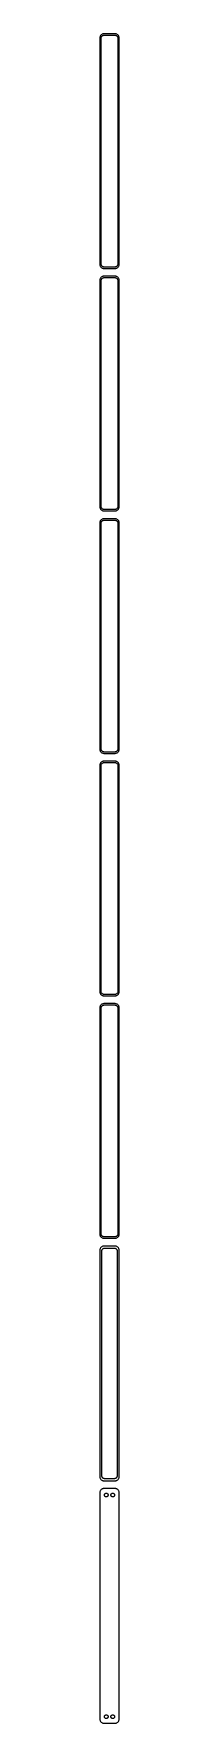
# Model space of a CAD drawing. Header units: metres. Extents: x -11 to 11, y 4050 to 8226.
# Drawn here: x -11 to 11, y 4050 to 5994 of the extents above; entities that cross this region are included whole.
import ezdxf

# ---------------------------------------------------------------- set-up
doc = ezdxf.new("R2010")
doc.units = ezdxf.units.M

msp = doc.modelspace()

# ---------------------------------------------------------------- linework, layer by layer
for p, q in [((-11.2106, 5989.63), (-11.25, 5989)), ((-11.25, 5989), (-11.25, 5729)), ((-11.0929, 5990.24), (-11.2106, 5989.63)), ((-10.8989, 5990.84), (-11.0929, 5990.24)), ((-10.6315, 5991.41), (-10.8989, 5990.84)), ((-10.2951, 5991.94), (-10.6315, 5991.41)), ((-9.89484, 5992.42), (-10.2951, 5991.94)), ((-9.43712, 5992.85), (-9.89484, 5992.42)), ((-9.75, 5988.5), (-9.71844, 5989)), ((-9.75, 5729.5), (-9.75, 5988.5)), ((-9.71844, 5989), (-9.62433, 5989.49)), ((-9.62433, 5989.49), (-9.4691, 5989.97)), ((-9.4691, 5989.97), (-9.25522, 5990.43)), ((-8.92912, 5993.22), (-9.43712, 5992.85)), ((-9.25522, 5990.43), (-8.98605, 5990.85)), ((-8.98605, 5990.85), (-8.66586, 5991.24)), ((-8.37889, 5993.52), (-8.92912, 5993.22)), ((-8.66586, 5991.24), (-8.29968, 5991.58)), ((-7.79507, 5993.76), (-8.37889, 5993.52)), ((-8.29968, 5991.58), (-7.8933, 5991.88)), ((-7.8933, 5991.88), (-7.45311, 5992.12)), ((-7.1869, 5993.91), (-7.79507, 5993.76)), ((-7.45311, 5992.12), (-6.98605, 5992.3)), ((-6.56395, 5993.99), (-7.1869, 5993.91)), ((-6.98605, 5992.3), (-6.49951, 5992.43)), ((6.56395, 5993.99), (-6.56395, 5993.99)), ((-6.49951, 5992.43), (-6.00116, 5992.49)), ((-6.00116, 5992.49), (6.00116, 5992.49)), ((6.00116, 5992.49), (6.49951, 5992.43)), ((6.49951, 5992.43), (6.98605, 5992.3)), ((7.1869, 5993.91), (6.56395, 5993.99)), ((6.98605, 5992.3), (7.45311, 5992.12)), ((7.79507, 5993.76), (7.1869, 5993.91)), ((7.45311, 5992.12), (7.8933, 5991.88)), ((8.37889, 5993.52), (7.79507, 5993.76)), ((7.8933, 5991.88), (8.29968, 5991.58)), ((8.29968, 5991.58), (8.66586, 5991.24)), ((8.92912, 5993.22), (8.37889, 5993.52)), ((8.66586, 5991.24), (8.98605, 5990.85)), ((9.43712, 5992.85), (8.92912, 5993.22)), ((8.98605, 5990.85), (9.25522, 5990.43)), ((9.25522, 5990.43), (9.4691, 5989.97)), ((9.89484, 5992.42), (9.43712, 5992.85)), ((9.4691, 5989.97), (9.62433, 5989.49)), ((9.62433, 5989.49), (9.71844, 5989)), ((9.71844, 5989), (9.75, 5988.5)), ((9.75, 5988.5), (9.75, 5729.5)), ((10.2951, 5991.94), (9.89484, 5992.42)), ((10.6315, 5991.41), (10.2951, 5991.94)), ((10.8989, 5990.84), (10.6315, 5991.41)), ((11.0929, 5990.24), (10.8989, 5990.84)), ((11.2106, 5989.63), (11.0929, 5990.24)), ((11.25, 5989), (11.2106, 5989.63)), ((11.25, 5729), (11.25, 5989)), ((-11.25, 5729), (-11.2106, 5728.37)), ((-11.2106, 5728.37), (-11.0929, 5727.76)), ((-11.0929, 5727.76), (-10.8989, 5727.16)), ((-10.8989, 5727.16), (-10.6315, 5726.59)), ((-10.6315, 5726.59), (-10.2951, 5726.06)), ((-10.2951, 5726.06), (-9.89484, 5725.58)), ((-9.89484, 5725.58), (-9.43712, 5725.15)), ((-9.71844, 5729), (-9.75, 5729.5)), ((-9.62433, 5728.51), (-9.71844, 5729)), ((-9.4691, 5728.03), (-9.62433, 5728.51)), ((-9.25522, 5727.57), (-9.4691, 5728.03)), ((-9.43712, 5725.15), (-8.92912, 5724.78)), ((-8.98605, 5727.15), (-9.25522, 5727.57)), ((-8.66586, 5726.76), (-8.98605, 5727.15)), ((-8.92912, 5724.78), (-8.37889, 5724.48)), ((-8.29968, 5726.42), (-8.66586, 5726.76)), ((-8.37889, 5724.48), (-7.79507, 5724.24)), ((-7.8933, 5726.12), (-8.29968, 5726.42)), ((-7.45311, 5725.88), (-7.8933, 5726.12)), ((-7.79507, 5724.24), (-7.1869, 5724.09)), ((-6.98605, 5725.7), (-7.45311, 5725.88)), ((-7.1869, 5724.09), (-6.56395, 5724.01)), ((-6.49951, 5725.57), (-6.98605, 5725.7)), ((-6.56395, 5724.01), (6.56395, 5724.01)), ((-6.00116, 5725.51), (-6.49951, 5725.57)), ((6.00116, 5725.51), (-6.00116, 5725.51)), ((6.49951, 5725.57), (6.00116, 5725.51)), ((6.98605, 5725.7), (6.49951, 5725.57)), ((6.56395, 5724.01), (7.1869, 5724.09)), ((7.45311, 5725.88), (6.98605, 5725.7)), ((7.1869, 5724.09), (7.79507, 5724.24)), ((7.8933, 5726.12), (7.45311, 5725.88)), ((7.79507, 5724.24), (8.37889, 5724.48)), ((8.29968, 5726.42), (7.8933, 5726.12)), ((8.66586, 5726.76), (8.29968, 5726.42)), ((8.37889, 5724.48), (8.92912, 5724.78)), ((8.98605, 5727.15), (8.66586, 5726.76)), ((8.92912, 5724.78), (9.43712, 5725.15)), ((9.25522, 5727.57), (8.98605, 5727.15)), ((9.4691, 5728.03), (9.25522, 5727.57)), ((9.43712, 5725.15), (9.89484, 5725.58)), ((9.62433, 5728.51), (9.4691, 5728.03)), ((9.71844, 5729), (9.62433, 5728.51)), ((9.75, 5729.5), (9.71844, 5729)), ((9.89484, 5725.58), (10.2951, 5726.06)), ((10.2951, 5726.06), (10.6315, 5726.59)), ((10.6315, 5726.59), (10.8989, 5727.16)), ((10.8989, 5727.16), (11.0929, 5727.76)), ((11.0929, 5727.76), (11.2106, 5728.37)), ((11.2106, 5728.37), (11.25, 5729)), ((-11.2106, 5710.63), (-11.25, 5710)), ((-11.25, 5710), (-11.25, 5450)), ((-11.0929, 5711.24), (-11.2106, 5710.63)), ((-10.8989, 5711.84), (-11.0929, 5711.24)), ((-10.6315, 5712.41), (-10.8989, 5711.84)), ((-10.2951, 5712.94), (-10.6315, 5712.41)), ((-9.89484, 5713.42), (-10.2951, 5712.94)), ((-9.43712, 5713.85), (-9.89484, 5713.42)), ((-9.75, 5709.5), (-9.71844, 5710)), ((-9.75, 5450.5), (-9.75, 5709.5)), ((-9.71844, 5710), (-9.62433, 5710.49)), ((-9.62433, 5710.49), (-9.4691, 5710.97)), ((-9.4691, 5710.97), (-9.25522, 5711.43)), ((-8.92912, 5714.22), (-9.43712, 5713.85)), ((-9.25522, 5711.43), (-8.98605, 5711.85)), ((-8.98605, 5711.85), (-8.66586, 5712.24)), ((-8.37889, 5714.52), (-8.92912, 5714.22)), ((-8.66586, 5712.24), (-8.29968, 5712.58)), ((-7.79507, 5714.76), (-8.37889, 5714.52)), ((-8.29968, 5712.58), (-7.8933, 5712.88)), ((-7.8933, 5712.88), (-7.45311, 5713.12)), ((-7.1869, 5714.91), (-7.79507, 5714.76)), ((-7.45311, 5713.12), (-6.98605, 5713.3)), ((-6.56395, 5714.99), (-7.1869, 5714.91)), ((-6.98605, 5713.3), (-6.49951, 5713.43)), ((6.56395, 5714.99), (-6.56395, 5714.99)), ((-6.49951, 5713.43), (-6.00116, 5713.49)), ((-6.00116, 5713.49), (6.00116, 5713.49)), ((6.00116, 5713.49), (6.49951, 5713.43)), ((6.49951, 5713.43), (6.98605, 5713.3)), ((7.1869, 5714.91), (6.56395, 5714.99)), ((6.98605, 5713.3), (7.45311, 5713.12)), ((7.79507, 5714.76), (7.1869, 5714.91)), ((7.45311, 5713.12), (7.8933, 5712.88)), ((8.37889, 5714.52), (7.79507, 5714.76)), ((7.8933, 5712.88), (8.29968, 5712.58)), ((8.29968, 5712.58), (8.66586, 5712.24)), ((8.92912, 5714.22), (8.37889, 5714.52)), ((8.66586, 5712.24), (8.98605, 5711.85)), ((9.43712, 5713.85), (8.92912, 5714.22)), ((8.98605, 5711.85), (9.25522, 5711.43)), ((9.25522, 5711.43), (9.4691, 5710.97)), ((9.89484, 5713.42), (9.43712, 5713.85)), ((9.4691, 5710.97), (9.62433, 5710.49)), ((9.62433, 5710.49), (9.71844, 5710)), ((9.71844, 5710), (9.75, 5709.5)), ((9.75, 5709.5), (9.75, 5450.5)), ((10.2951, 5712.94), (9.89484, 5713.42)), ((10.6315, 5712.41), (10.2951, 5712.94)), ((10.8989, 5711.84), (10.6315, 5712.41)), ((11.0929, 5711.24), (10.8989, 5711.84)), ((11.2106, 5710.63), (11.0929, 5711.24)), ((11.25, 5710), (11.2106, 5710.63)), ((11.25, 5450), (11.25, 5710)), ((-11.25, 5450), (-11.2106, 5449.37)), ((-11.2106, 5449.37), (-11.0929, 5448.76)), ((-11.0929, 5448.76), (-10.8989, 5448.16)), ((-10.8989, 5448.16), (-10.6315, 5447.59)), ((-10.6315, 5447.59), (-10.2951, 5447.06)), ((-10.2951, 5447.06), (-9.89484, 5446.58)), ((-9.89484, 5446.58), (-9.43712, 5446.15)), ((-9.71844, 5450), (-9.75, 5450.5)), ((-9.62433, 5449.51), (-9.71844, 5450)), ((-9.4691, 5449.03), (-9.62433, 5449.51)), ((-9.25522, 5448.57), (-9.4691, 5449.03)), ((-9.43712, 5446.15), (-8.92912, 5445.78)), ((-8.98605, 5448.15), (-9.25522, 5448.57)), ((-8.66586, 5447.76), (-8.98605, 5448.15)), ((-8.92912, 5445.78), (-8.37889, 5445.48)), ((-8.29968, 5447.42), (-8.66586, 5447.76)), ((-8.37889, 5445.48), (-7.79507, 5445.24)), ((-7.8933, 5447.12), (-8.29968, 5447.42)), ((-7.45311, 5446.88), (-7.8933, 5447.12)), ((-7.79507, 5445.24), (-7.1869, 5445.09)), ((-6.98605, 5446.7), (-7.45311, 5446.88)), ((-7.1869, 5445.09), (-6.56395, 5445.01)), ((-6.49951, 5446.57), (-6.98605, 5446.7)), ((-6.56395, 5445.01), (6.56395, 5445.01)), ((-6.00116, 5446.51), (-6.49951, 5446.57)), ((6.00116, 5446.51), (-6.00116, 5446.51)), ((6.49951, 5446.57), (6.00116, 5446.51)), ((6.98605, 5446.7), (6.49951, 5446.57)), ((6.56395, 5445.01), (7.1869, 5445.09)), ((7.45311, 5446.88), (6.98605, 5446.7)), ((7.1869, 5445.09), (7.79507, 5445.24)), ((7.8933, 5447.12), (7.45311, 5446.88)), ((7.79507, 5445.24), (8.37889, 5445.48)), ((8.29968, 5447.42), (7.8933, 5447.12)), ((8.66586, 5447.76), (8.29968, 5447.42)), ((8.37889, 5445.48), (8.92912, 5445.78)), ((8.98605, 5448.15), (8.66586, 5447.76)), ((8.92912, 5445.78), (9.43712, 5446.15)), ((9.25522, 5448.57), (8.98605, 5448.15)), ((9.4691, 5449.03), (9.25522, 5448.57)), ((9.43712, 5446.15), (9.89484, 5446.58)), ((9.62433, 5449.51), (9.4691, 5449.03)), ((9.71844, 5450), (9.62433, 5449.51)), ((9.75, 5450.5), (9.71844, 5450)), ((9.89484, 5446.58), (10.2951, 5447.06)), ((10.2951, 5447.06), (10.6315, 5447.59)), ((10.6315, 5447.59), (10.8989, 5448.16)), ((10.8989, 5448.16), (11.0929, 5448.76)), ((11.0929, 5448.76), (11.2106, 5449.37)), ((11.2106, 5449.37), (11.25, 5450)), ((-11.2106, 5431.63), (-11.25, 5431)), ((-11.25, 5431), (-11.25, 5171)), ((-11.0929, 5432.24), (-11.2106, 5431.63)), ((-10.8989, 5432.84), (-11.0929, 5432.24)), ((-10.6315, 5433.41), (-10.8989, 5432.84)), ((-10.2951, 5433.94), (-10.6315, 5433.41)), ((-9.89484, 5434.42), (-10.2951, 5433.94)), ((-9.43712, 5434.85), (-9.89484, 5434.42)), ((-9.75, 5430.5), (-9.71844, 5431)), ((-9.75, 5171.5), (-9.75, 5430.5)), ((-9.71844, 5431), (-9.62433, 5431.49)), ((-9.62433, 5431.49), (-9.4691, 5431.97)), ((-9.4691, 5431.97), (-9.25522, 5432.43)), ((-8.92912, 5435.22), (-9.43712, 5434.85)), ((-9.25522, 5432.43), (-8.98605, 5432.85)), ((-8.98605, 5432.85), (-8.66586, 5433.24)), ((-8.37889, 5435.52), (-8.92912, 5435.22)), ((-8.66586, 5433.24), (-8.29968, 5433.58)), ((-7.79507, 5435.76), (-8.37889, 5435.52)), ((-8.29968, 5433.58), (-7.8933, 5433.88)), ((-7.8933, 5433.88), (-7.45311, 5434.12)), ((-7.1869, 5435.91), (-7.79507, 5435.76)), ((-7.45311, 5434.12), (-6.98605, 5434.3)), ((-6.56395, 5435.99), (-7.1869, 5435.91)), ((-6.98605, 5434.3), (-6.49951, 5434.43)), ((6.56395, 5435.99), (-6.56395, 5435.99)), ((-6.49951, 5434.43), (-6.00116, 5434.49)), ((-6.00116, 5434.49), (6.00116, 5434.49)), ((6.00116, 5434.49), (6.49951, 5434.43)), ((6.49951, 5434.43), (6.98605, 5434.3)), ((7.1869, 5435.91), (6.56395, 5435.99)), ((6.98605, 5434.3), (7.45311, 5434.12)), ((7.79507, 5435.76), (7.1869, 5435.91)), ((7.45311, 5434.12), (7.8933, 5433.88)), ((8.37889, 5435.52), (7.79507, 5435.76)), ((7.8933, 5433.88), (8.29968, 5433.58)), ((8.29968, 5433.58), (8.66586, 5433.24)), ((8.92912, 5435.22), (8.37889, 5435.52)), ((8.66586, 5433.24), (8.98605, 5432.85)), ((9.43712, 5434.85), (8.92912, 5435.22)), ((8.98605, 5432.85), (9.25522, 5432.43)), ((9.25522, 5432.43), (9.4691, 5431.97)), ((9.89484, 5434.42), (9.43712, 5434.85)), ((9.4691, 5431.97), (9.62433, 5431.49)), ((9.62433, 5431.49), (9.71844, 5431)), ((9.71844, 5431), (9.75, 5430.5)), ((9.75, 5430.5), (9.75, 5171.5)), ((10.2951, 5433.94), (9.89484, 5434.42)), ((10.6315, 5433.41), (10.2951, 5433.94)), ((10.8989, 5432.84), (10.6315, 5433.41)), ((11.0929, 5432.24), (10.8989, 5432.84)), ((11.2106, 5431.63), (11.0929, 5432.24)), ((11.25, 5431), (11.2106, 5431.63)), ((11.25, 5171), (11.25, 5431)), ((-11.25, 5171), (-11.2106, 5170.37)), ((-9.71844, 5171), (-9.75, 5171.5)), ((-9.62433, 5170.51), (-9.71844, 5171)), ((9.71844, 5171), (9.62433, 5170.51)), ((9.75, 5171.5), (9.71844, 5171)), ((11.2106, 5170.37), (11.25, 5171)), ((-11.2106, 5152.63), (-11.25, 5152)), ((-11.25, 5152), (-11.25, 4892)), ((-11.2106, 5170.37), (-11.0929, 5169.76)), ((-11.0929, 5153.24), (-11.2106, 5152.63)), ((-11.0929, 5169.76), (-10.8989, 5169.16)), ((-10.8989, 5153.84), (-11.0929, 5153.24)), ((-10.8989, 5169.16), (-10.6315, 5168.59)), ((-10.6315, 5154.41), (-10.8989, 5153.84)), ((-10.6315, 5168.59), (-10.2951, 5168.06)), ((-10.2951, 5154.94), (-10.6315, 5154.41)), ((-10.2951, 5168.06), (-9.89484, 5167.58)), ((-9.89484, 5155.42), (-10.2951, 5154.94)), ((-9.89484, 5167.58), (-9.43712, 5167.15)), ((-9.43712, 5155.85), (-9.89484, 5155.42)), ((-9.75, 5151.5), (-9.71844, 5152)), ((-9.71844, 5152), (-9.62433, 5152.49)), ((-9.4691, 5170.03), (-9.62433, 5170.51)), ((-9.62433, 5152.49), (-9.4691, 5152.97)), ((-9.25522, 5169.57), (-9.4691, 5170.03)), ((-9.4691, 5152.97), (-9.25522, 5153.43)), ((-9.43712, 5167.15), (-8.92912, 5166.78)), ((-8.92912, 5156.22), (-9.43712, 5155.85)), ((-8.98605, 5169.15), (-9.25522, 5169.57)), ((-9.25522, 5153.43), (-8.98605, 5153.85)), ((-8.66586, 5168.76), (-8.98605, 5169.15)), ((-8.98605, 5153.85), (-8.66586, 5154.24)), ((-8.92912, 5166.78), (-8.37889, 5166.48)), ((-8.37889, 5156.52), (-8.92912, 5156.22)), ((-8.29968, 5168.42), (-8.66586, 5168.76)), ((-8.66586, 5154.24), (-8.29968, 5154.58)), ((-8.37889, 5166.48), (-7.79507, 5166.24)), ((-7.79507, 5156.76), (-8.37889, 5156.52)), ((-7.8933, 5168.12), (-8.29968, 5168.42)), ((-8.29968, 5154.58), (-7.8933, 5154.88)), ((-7.45311, 5167.88), (-7.8933, 5168.12)), ((-7.8933, 5154.88), (-7.45311, 5155.12)), ((-7.79507, 5166.24), (-7.1869, 5166.09)), ((-7.1869, 5156.91), (-7.79507, 5156.76)), ((-6.98605, 5167.7), (-7.45311, 5167.88)), ((-7.45311, 5155.12), (-6.98605, 5155.3)), ((-7.1869, 5166.09), (-6.56395, 5166.01)), ((-6.56395, 5156.99), (-7.1869, 5156.91)), ((-6.49951, 5167.57), (-6.98605, 5167.7)), ((-6.98605, 5155.3), (-6.49951, 5155.43)), ((-6.56395, 5166.01), (6.56395, 5166.01)), ((6.56395, 5156.99), (-6.56395, 5156.99)), ((-6.00116, 5167.51), (-6.49951, 5167.57)), ((-6.49951, 5155.43), (-6.00116, 5155.49)), ((6.00116, 5167.51), (-6.00116, 5167.51)), ((-6.00116, 5155.49), (6.00116, 5155.49)), ((6.49951, 5167.57), (6.00116, 5167.51)), ((6.00116, 5155.49), (6.49951, 5155.43)), ((6.98605, 5167.7), (6.49951, 5167.57)), ((6.49951, 5155.43), (6.98605, 5155.3)), ((6.56395, 5166.01), (7.1869, 5166.09)), ((7.1869, 5156.91), (6.56395, 5156.99)), ((7.45311, 5167.88), (6.98605, 5167.7)), ((6.98605, 5155.3), (7.45311, 5155.12)), ((7.1869, 5166.09), (7.79507, 5166.24)), ((7.79507, 5156.76), (7.1869, 5156.91)), ((7.8933, 5168.12), (7.45311, 5167.88)), ((7.45311, 5155.12), (7.8933, 5154.88)), ((7.79507, 5166.24), (8.37889, 5166.48)), ((8.37889, 5156.52), (7.79507, 5156.76)), ((8.29968, 5168.42), (7.8933, 5168.12)), ((7.8933, 5154.88), (8.29968, 5154.58)), ((8.66586, 5168.76), (8.29968, 5168.42)), ((8.29968, 5154.58), (8.66586, 5154.24)), ((8.37889, 5166.48), (8.92912, 5166.78)), ((8.92912, 5156.22), (8.37889, 5156.52)), ((8.98605, 5169.15), (8.66586, 5168.76)), ((8.66586, 5154.24), (8.98605, 5153.85)), ((8.92912, 5166.78), (9.43712, 5167.15)), ((9.43712, 5155.85), (8.92912, 5156.22)), ((9.25522, 5169.57), (8.98605, 5169.15)), ((8.98605, 5153.85), (9.25522, 5153.43)), ((9.4691, 5170.03), (9.25522, 5169.57)), ((9.25522, 5153.43), (9.4691, 5152.97)), ((9.43712, 5167.15), (9.89484, 5167.58)), ((9.89484, 5155.42), (9.43712, 5155.85)), ((9.62433, 5170.51), (9.4691, 5170.03)), ((9.4691, 5152.97), (9.62433, 5152.49)), ((9.62433, 5152.49), (9.71844, 5152)), ((9.71844, 5152), (9.75, 5151.5)), ((9.89484, 5167.58), (10.2951, 5168.06)), ((10.2951, 5154.94), (9.89484, 5155.42)), ((10.2951, 5168.06), (10.6315, 5168.59)), ((10.6315, 5154.41), (10.2951, 5154.94)), ((10.6315, 5168.59), (10.8989, 5169.16)), ((10.8989, 5153.84), (10.6315, 5154.41)), ((10.8989, 5169.16), (11.0929, 5169.76)), ((11.0929, 5153.24), (10.8989, 5153.84)), ((11.0929, 5169.76), (11.2106, 5170.37)), ((11.2106, 5152.63), (11.0929, 5153.24)), ((11.25, 5152), (11.2106, 5152.63)), ((11.25, 4892), (11.25, 5152)), ((-9.75, 4892.5), (-9.75, 5151.5)), ((9.75, 5151.5), (9.75, 4892.5)), ((-11.25, 4892), (-11.2106, 4891.37)), ((-11.2106, 4891.37), (-11.0929, 4890.76)), ((-11.0929, 4890.76), (-10.8989, 4890.16)), ((-10.8989, 4890.16), (-10.6315, 4889.59)), ((-10.6315, 4889.59), (-10.2951, 4889.06)), ((-10.2951, 4889.06), (-9.89484, 4888.58)), ((-9.89484, 4888.58), (-9.43712, 4888.15)), ((-9.71844, 4892), (-9.75, 4892.5)), ((-9.62433, 4891.51), (-9.71844, 4892)), ((-9.4691, 4891.03), (-9.62433, 4891.51)), ((-9.25522, 4890.57), (-9.4691, 4891.03)), ((-9.43712, 4888.15), (-8.92912, 4887.78)), ((-8.98605, 4890.15), (-9.25522, 4890.57)), ((-8.66586, 4889.76), (-8.98605, 4890.15)), ((-8.92912, 4887.78), (-8.37889, 4887.48)), ((-8.29968, 4889.42), (-8.66586, 4889.76)), ((-8.37889, 4887.48), (-7.79507, 4887.24)), ((-7.8933, 4889.12), (-8.29968, 4889.42)), ((-7.45311, 4888.88), (-7.8933, 4889.12)), ((-7.79507, 4887.24), (-7.1869, 4887.09)), ((-6.98605, 4888.7), (-7.45311, 4888.88)), ((-7.1869, 4887.09), (-6.56395, 4887.01)), ((-6.49951, 4888.57), (-6.98605, 4888.7)), ((-6.56395, 4887.01), (6.56395, 4887.01)), ((-6.00116, 4888.51), (-6.49951, 4888.57)), ((6.00116, 4888.51), (-6.00116, 4888.51)), ((6.49951, 4888.57), (6.00116, 4888.51)), ((6.98605, 4888.7), (6.49951, 4888.57)), ((6.56395, 4887.01), (7.1869, 4887.09)), ((7.45311, 4888.88), (6.98605, 4888.7)), ((7.1869, 4887.09), (7.79507, 4887.24)), ((7.8933, 4889.12), (7.45311, 4888.88)), ((7.79507, 4887.24), (8.37889, 4887.48)), ((8.29968, 4889.42), (7.8933, 4889.12)), ((8.66586, 4889.76), (8.29968, 4889.42)), ((8.37889, 4887.48), (8.92912, 4887.78)), ((8.98605, 4890.15), (8.66586, 4889.76)), ((8.92912, 4887.78), (9.43712, 4888.15)), ((9.25522, 4890.57), (8.98605, 4890.15)), ((9.4691, 4891.03), (9.25522, 4890.57)), ((9.43712, 4888.15), (9.89484, 4888.58)), ((9.62433, 4891.51), (9.4691, 4891.03)), ((9.71844, 4892), (9.62433, 4891.51)), ((9.75, 4892.5), (9.71844, 4892)), ((9.89484, 4888.58), (10.2951, 4889.06)), ((10.2951, 4889.06), (10.6315, 4889.59)), ((10.6315, 4889.59), (10.8989, 4890.16)), ((10.8989, 4890.16), (11.0929, 4890.76)), ((11.0929, 4890.76), (11.2106, 4891.37)), ((11.2106, 4891.37), (11.25, 4892)), ((-11.2106, 4873.63), (-11.25, 4873)), ((-11.25, 4873), (-11.25, 4613)), ((-11.0929, 4874.24), (-11.2106, 4873.63)), ((-10.8989, 4874.84), (-11.0929, 4874.24)), ((-10.6315, 4875.41), (-10.8989, 4874.84)), ((-10.2951, 4875.94), (-10.6315, 4875.41)), ((-9.89484, 4876.42), (-10.2951, 4875.94)), ((-9.43712, 4876.85), (-9.89484, 4876.42)), ((-9.75, 4872.5), (-9.71844, 4873)), ((-9.75, 4613.5), (-9.75, 4872.5)), ((-9.71844, 4873), (-9.62433, 4873.49)), ((-9.62433, 4873.49), (-9.4691, 4873.97)), ((-9.4691, 4873.97), (-9.25522, 4874.43)), ((-8.92912, 4877.22), (-9.43712, 4876.85)), ((-9.25522, 4874.43), (-8.98605, 4874.85)), ((-8.98605, 4874.85), (-8.66586, 4875.24)), ((-8.37889, 4877.52), (-8.92912, 4877.22)), ((-8.66586, 4875.24), (-8.29968, 4875.58)), ((-7.79507, 4877.76), (-8.37889, 4877.52)), ((-8.29968, 4875.58), (-7.8933, 4875.88)), ((-7.8933, 4875.88), (-7.45311, 4876.12)), ((-7.1869, 4877.91), (-7.79507, 4877.76)), ((-7.45311, 4876.12), (-6.98605, 4876.3)), ((-6.56395, 4877.99), (-7.1869, 4877.91)), ((-6.98605, 4876.3), (-6.49951, 4876.43)), ((6.56395, 4877.99), (-6.56395, 4877.99)), ((-6.49951, 4876.43), (-6.00116, 4876.49)), ((-6.00116, 4876.49), (6.00116, 4876.49)), ((6.00116, 4876.49), (6.49951, 4876.43)), ((6.49951, 4876.43), (6.98605, 4876.3)), ((7.1869, 4877.91), (6.56395, 4877.99)), ((6.98605, 4876.3), (7.45311, 4876.12)), ((7.79507, 4877.76), (7.1869, 4877.91)), ((7.45311, 4876.12), (7.8933, 4875.88)), ((8.37889, 4877.52), (7.79507, 4877.76)), ((7.8933, 4875.88), (8.29968, 4875.58)), ((8.29968, 4875.58), (8.66586, 4875.24)), ((8.92912, 4877.22), (8.37889, 4877.52)), ((8.66586, 4875.24), (8.98605, 4874.85)), ((9.43712, 4876.85), (8.92912, 4877.22)), ((8.98605, 4874.85), (9.25522, 4874.43)), ((9.25522, 4874.43), (9.4691, 4873.97)), ((9.89484, 4876.42), (9.43712, 4876.85)), ((9.4691, 4873.97), (9.62433, 4873.49)), ((9.62433, 4873.49), (9.71844, 4873)), ((9.71844, 4873), (9.75, 4872.5)), ((9.75, 4872.5), (9.75, 4613.5)), ((10.2951, 4875.94), (9.89484, 4876.42)), ((10.6315, 4875.41), (10.2951, 4875.94)), ((10.8989, 4874.84), (10.6315, 4875.41)), ((11.0929, 4874.24), (10.8989, 4874.84)), ((11.2106, 4873.63), (11.0929, 4874.24)), ((11.25, 4873), (11.2106, 4873.63)), ((11.25, 4613), (11.25, 4873)), ((-11.25, 4613), (-11.2106, 4612.37)), ((-11.2106, 4612.37), (-11.0929, 4611.76)), ((-11.0929, 4611.76), (-10.8989, 4611.16)), ((-10.8989, 4611.16), (-10.6315, 4610.59)), ((-10.6315, 4610.59), (-10.2951, 4610.06)), ((-10.2951, 4610.06), (-9.89484, 4609.58)), ((-9.89484, 4609.58), (-9.43712, 4609.15)), ((-9.71844, 4613), (-9.75, 4613.5)), ((-9.62433, 4612.51), (-9.71844, 4613)), ((-9.4691, 4612.03), (-9.62433, 4612.51)), ((-9.25522, 4611.57), (-9.4691, 4612.03)), ((-9.43712, 4609.15), (-8.92912, 4608.78)), ((-8.98605, 4611.15), (-9.25522, 4611.57)), ((-8.66586, 4610.76), (-8.98605, 4611.15)), ((-8.92912, 4608.78), (-8.37889, 4608.48)), ((-8.29968, 4610.42), (-8.66586, 4610.76)), ((-8.37889, 4608.48), (-7.79507, 4608.24)), ((-7.8933, 4610.12), (-8.29968, 4610.42)), ((-7.45311, 4609.88), (-7.8933, 4610.12)), ((-7.79507, 4608.24), (-7.1869, 4608.09)), ((-6.98605, 4609.7), (-7.45311, 4609.88)), ((-7.1869, 4608.09), (-6.56395, 4608.01)), ((-6.49951, 4609.57), (-6.98605, 4609.7)), ((-6.56395, 4608.01), (6.56395, 4608.01)), ((-6.00116, 4609.51), (-6.49951, 4609.57)), ((6.00116, 4609.51), (-6.00116, 4609.51)), ((6.49951, 4609.57), (6.00116, 4609.51)), ((6.98605, 4609.7), (6.49951, 4609.57)), ((6.56395, 4608.01), (7.1869, 4608.09)), ((7.45311, 4609.88), (6.98605, 4609.7)), ((7.1869, 4608.09), (7.79507, 4608.24)), ((7.8933, 4610.12), (7.45311, 4609.88)), ((7.79507, 4608.24), (8.37889, 4608.48)), ((8.29968, 4610.42), (7.8933, 4610.12)), ((8.66586, 4610.76), (8.29968, 4610.42)), ((8.37889, 4608.48), (8.92912, 4608.78)), ((8.98605, 4611.15), (8.66586, 4610.76)), ((8.92912, 4608.78), (9.43712, 4609.15)), ((9.25522, 4611.57), (8.98605, 4611.15)), ((9.4691, 4612.03), (9.25522, 4611.57)), ((9.43712, 4609.15), (9.89484, 4609.58)), ((9.62433, 4612.51), (9.4691, 4612.03)), ((9.71844, 4613), (9.62433, 4612.51)), ((9.75, 4613.5), (9.71844, 4613)), ((9.89484, 4609.58), (10.2951, 4610.06)), ((10.2951, 4610.06), (10.6315, 4610.59)), ((10.6315, 4610.59), (10.8989, 4611.16)), ((10.8989, 4611.16), (11.0929, 4611.76)), ((11.0929, 4611.76), (11.2106, 4612.37)), ((11.2106, 4612.37), (11.25, 4613)), ((-11.2106, 4594.63), (-11.25, 4594)), ((-11.25, 4594), (-11.25, 4334)), ((-11.0929, 4595.24), (-11.2106, 4594.63)), ((-10.8989, 4595.84), (-11.0929, 4595.24)), ((-10.6315, 4596.41), (-10.8989, 4595.84)), ((-10.2951, 4596.94), (-10.6315, 4596.41)), ((-9.89484, 4597.42), (-10.2951, 4596.94)), ((-9.43712, 4597.85), (-9.89484, 4597.42)), ((-8.92912, 4598.22), (-9.43712, 4597.85)), ((-8.37889, 4598.52), (-8.92912, 4598.22)), ((-8.86292, 4593.5), (-8.83836, 4593.89)), ((-8.86292, 4334.5), (-8.86292, 4593.5)), ((-8.83836, 4593.89), (-8.76512, 4594.27)), ((-8.76512, 4594.27), (-8.64432, 4594.65)), ((-8.64432, 4594.65), (-8.47786, 4595)), ((-8.47786, 4595), (-8.2684, 4595.33)), ((-7.79507, 4598.76), (-8.37889, 4598.52)), ((-8.2684, 4595.33), (-8.01921, 4595.63)), ((-8.01921, 4595.63), (-7.73424, 4595.9)), ((-7.1869, 4598.91), (-7.79507, 4598.76)), ((-7.73424, 4595.9), (-7.41798, 4596.13)), ((-7.41798, 4596.13), (-7.07541, 4596.32)), ((-6.56395, 4598.99), (-7.1869, 4598.91)), ((-7.07541, 4596.32), (-6.71194, 4596.46)), ((-6.71194, 4596.46), (-6.3333, 4596.56)), ((6.56395, 4598.99), (-6.56395, 4598.99)), ((-6.3333, 4596.56), (-5.94545, 4596.61)), ((-5.94545, 4596.61), (5.94545, 4596.61)), ((5.94545, 4596.61), (6.3333, 4596.56)), ((6.3333, 4596.56), (6.71194, 4596.46)), ((7.1869, 4598.91), (6.56395, 4598.99)), ((6.71194, 4596.46), (7.07541, 4596.32)), ((7.07541, 4596.32), (7.41798, 4596.13)), ((7.79507, 4598.76), (7.1869, 4598.91)), ((7.41798, 4596.13), (7.73424, 4595.9)), ((7.73424, 4595.9), (8.01921, 4595.63)), ((8.37889, 4598.52), (7.79507, 4598.76)), ((8.01921, 4595.63), (8.2684, 4595.33)), ((8.2684, 4595.33), (8.47786, 4595)), ((8.92912, 4598.22), (8.37889, 4598.52)), ((8.47786, 4595), (8.64432, 4594.65)), ((8.64432, 4594.65), (8.76512, 4594.27)), ((8.76512, 4594.27), (8.83836, 4593.89)), ((8.83836, 4593.89), (8.86292, 4593.5)), ((8.86292, 4593.5), (8.86292, 4334.5)), ((9.43712, 4597.85), (8.92912, 4598.22)), ((9.89484, 4597.42), (9.43712, 4597.85)), ((10.2951, 4596.94), (9.89484, 4597.42)), ((10.6315, 4596.41), (10.2951, 4596.94)), ((10.8989, 4595.84), (10.6315, 4596.41)), ((11.0929, 4595.24), (10.8989, 4595.84)), ((11.2106, 4594.63), (11.0929, 4595.24)), ((11.25, 4594), (11.2106, 4594.63)), ((11.25, 4334), (11.25, 4594)), ((-11.25, 4334), (-11.2106, 4333.37)), ((-11.2106, 4333.37), (-11.0929, 4332.76)), ((-11.0929, 4316.24), (-11.2106, 4315.63)), ((-11.0929, 4332.76), (-10.8989, 4332.16)), ((-10.8989, 4316.84), (-11.0929, 4316.24)), ((-10.8989, 4332.16), (-10.6315, 4331.59)), ((-10.6315, 4317.41), (-10.8989, 4316.84)), ((-10.6315, 4331.59), (-10.2951, 4331.06)), ((-10.2951, 4317.94), (-10.6315, 4317.41)), ((-10.2951, 4331.06), (-9.89484, 4330.58)), ((-9.89484, 4318.42), (-10.2951, 4317.94)), ((-9.89484, 4330.58), (-9.43712, 4330.15)), ((-9.43712, 4318.85), (-9.89484, 4318.42)), ((-9.43712, 4330.15), (-8.92912, 4329.78)), ((-8.92912, 4319.22), (-9.43712, 4318.85)), ((-8.92912, 4329.78), (-8.37889, 4329.48)), ((-8.37889, 4319.52), (-8.92912, 4319.22)), ((-8.83836, 4334.11), (-8.86292, 4334.5)), ((-8.76512, 4333.73), (-8.83836, 4334.11)), ((-8.64432, 4333.35), (-8.76512, 4333.73)), ((-8.47786, 4333), (-8.64432, 4333.35)), ((-8.2684, 4332.67), (-8.47786, 4333)), ((-8.37889, 4329.48), (-7.79507, 4329.24)), ((-7.79507, 4319.76), (-8.37889, 4319.52)), ((-8.01921, 4332.37), (-8.2684, 4332.67)), ((-7.73424, 4332.1), (-8.01921, 4332.37)), ((-7.79507, 4329.24), (-7.1869, 4329.09)), ((-7.1869, 4319.91), (-7.79507, 4319.76)), ((-7.41798, 4331.87), (-7.73424, 4332.1)), ((-7.07541, 4331.68), (-7.41798, 4331.87)), ((-7.1869, 4329.09), (-6.56395, 4329.01)), ((-6.56395, 4319.99), (-7.1869, 4319.91)), ((-6.71194, 4331.54), (-7.07541, 4331.68)), ((-6.3333, 4331.44), (-6.71194, 4331.54)), ((-6.56395, 4329.01), (6.56395, 4329.01)), ((6.56395, 4319.99), (-6.56395, 4319.99)), ((-5.94545, 4331.39), (-6.3333, 4331.44)), ((5.94545, 4331.39), (-5.94545, 4331.39)), ((6.3333, 4331.44), (5.94545, 4331.39)), ((6.71194, 4331.54), (6.3333, 4331.44)), ((6.56395, 4329.01), (7.1869, 4329.09)), ((7.1869, 4319.91), (6.56395, 4319.99)), ((7.07541, 4331.68), (6.71194, 4331.54)), ((7.41798, 4331.87), (7.07541, 4331.68)), ((7.1869, 4329.09), (7.79507, 4329.24)), ((7.79507, 4319.76), (7.1869, 4319.91)), ((7.73424, 4332.1), (7.41798, 4331.87)), ((8.01921, 4332.37), (7.73424, 4332.1)), ((7.79507, 4329.24), (8.37889, 4329.48)), ((8.37889, 4319.52), (7.79507, 4319.76)), ((8.2684, 4332.67), (8.01921, 4332.37)), ((8.47786, 4333), (8.2684, 4332.67)), ((8.37889, 4329.48), (8.92912, 4329.78)), ((8.92912, 4319.22), (8.37889, 4319.52)), ((8.64432, 4333.35), (8.47786, 4333)), ((8.76512, 4333.73), (8.64432, 4333.35)), ((8.83836, 4334.11), (8.76512, 4333.73)), ((8.86292, 4334.5), (8.83836, 4334.11)), ((8.92912, 4329.78), (9.43712, 4330.15)), ((9.43712, 4318.85), (8.92912, 4319.22)), ((9.43712, 4330.15), (9.89484, 4330.58)), ((9.89484, 4318.42), (9.43712, 4318.85)), ((9.89484, 4330.58), (10.2951, 4331.06)), ((10.2951, 4317.94), (9.89484, 4318.42)), ((10.2951, 4331.06), (10.6315, 4331.59)), ((10.6315, 4317.41), (10.2951, 4317.94)), ((10.6315, 4331.59), (10.8989, 4332.16)), ((10.8989, 4316.84), (10.6315, 4317.41)), ((10.8989, 4332.16), (11.0929, 4332.76)), ((11.0929, 4316.24), (10.8989, 4316.84)), ((11.0929, 4332.76), (11.2106, 4333.37)), ((11.2106, 4315.63), (11.0929, 4316.24)), ((11.2106, 4333.37), (11.25, 4334)), ((-11.2106, 4315.63), (-11.25, 4315)), ((-11.25, 4315), (-11.25, 4055)), ((-5.88528, 4312.5), (-5.86845, 4312.77)), ((-5.86845, 4312.23), (-5.88528, 4312.5)), ((-5.86845, 4312.77), (-5.81821, 4313.03)), ((-5.81821, 4311.97), (-5.86845, 4312.23)), ((-5.81821, 4313.03), (-5.73534, 4313.29)), ((-5.73534, 4311.71), (-5.81821, 4311.97)), ((-5.73534, 4313.29), (-5.62117, 4313.53)), ((-5.62117, 4311.47), (-5.73534, 4311.71)), ((-5.62117, 4313.53), (-5.47748, 4313.76)), ((-5.47748, 4311.24), (-5.62117, 4311.47)), ((-5.47748, 4313.76), (-5.30655, 4313.96)), ((-5.30655, 4311.04), (-5.47748, 4311.24)), ((-5.30655, 4313.96), (-5.11108, 4314.15)), ((-5.11108, 4310.85), (-5.30655, 4311.04)), ((-5.11108, 4314.15), (-4.89413, 4314.3)), ((-4.89413, 4310.7), (-5.11108, 4310.85)), ((-4.89413, 4314.3), (-4.65915, 4314.43)), ((-4.65915, 4310.57), (-4.89413, 4310.7)), ((-4.65915, 4314.43), (-4.40984, 4314.53)), ((-4.40984, 4310.47), (-4.65915, 4310.57)), ((-4.40984, 4314.53), (-4.1501, 4314.6)), ((-4.1501, 4310.4), (-4.40984, 4310.47)), ((-4.1501, 4314.6), (-3.88406, 4314.63)), ((-3.88406, 4310.37), (-4.1501, 4310.4)), ((-3.88406, 4314.63), (-3.61592, 4314.63)), ((-3.61592, 4310.37), (-3.88406, 4310.37)), ((-3.61592, 4314.63), (-3.34988, 4314.6)), ((-3.34988, 4310.4), (-3.61592, 4310.37)), ((-3.34988, 4314.6), (-3.09015, 4314.53)), ((-3.09015, 4310.47), (-3.34988, 4310.4)), ((-3.09015, 4314.53), (-2.84084, 4314.43)), ((-2.84084, 4310.57), (-3.09015, 4310.47)), ((-2.84084, 4314.43), (-2.60585, 4314.3)), ((-2.60585, 4310.7), (-2.84084, 4310.57)), ((-2.60585, 4314.3), (-2.3889, 4314.15)), ((-2.3889, 4310.85), (-2.60585, 4310.7)), ((-2.3889, 4314.15), (-2.19344, 4313.96)), ((-2.19344, 4311.04), (-2.3889, 4310.85)), ((-2.19344, 4313.96), (-2.02251, 4313.76)), ((-2.02251, 4311.24), (-2.19344, 4311.04)), ((-2.02251, 4313.76), (-1.87881, 4313.53)), ((-1.87881, 4311.47), (-2.02251, 4311.24)), ((-1.87881, 4313.53), (-1.76465, 4313.29)), ((-1.76465, 4311.71), (-1.87881, 4311.47)), ((-1.76465, 4313.29), (-1.68178, 4313.03)), ((-1.68178, 4311.97), (-1.76465, 4311.71)), ((-1.68178, 4313.03), (-1.63153, 4312.77)), ((-1.63153, 4312.23), (-1.68178, 4311.97)), ((-1.63153, 4312.77), (-1.6147, 4312.5)), ((-1.6147, 4312.5), (-1.63153, 4312.23)), ((1.6147, 4312.5), (1.63153, 4312.77)), ((1.63153, 4312.23), (1.6147, 4312.5)), ((1.63153, 4312.77), (1.68178, 4313.03)), ((1.68178, 4311.97), (1.63153, 4312.23)), ((1.68178, 4313.03), (1.76465, 4313.29)), ((1.76465, 4311.71), (1.68178, 4311.97)), ((1.76465, 4313.29), (1.87881, 4313.53)), ((1.87881, 4311.47), (1.76465, 4311.71)), ((1.87881, 4313.53), (2.02251, 4313.76)), ((2.02251, 4311.24), (1.87881, 4311.47)), ((2.02251, 4313.76), (2.19344, 4313.96)), ((2.19344, 4311.04), (2.02251, 4311.24)), ((2.19344, 4313.96), (2.3889, 4314.15)), ((2.3889, 4310.85), (2.19344, 4311.04)), ((2.3889, 4314.15), (2.60585, 4314.3)), ((2.60585, 4310.7), (2.3889, 4310.85)), ((2.60585, 4314.3), (2.84084, 4314.43)), ((2.84084, 4310.57), (2.60585, 4310.7)), ((2.84084, 4314.43), (3.09015, 4314.53)), ((3.09015, 4310.47), (2.84084, 4310.57)), ((3.09015, 4314.53), (3.34988, 4314.6)), ((3.34988, 4310.4), (3.09015, 4310.47)), ((3.34988, 4314.6), (3.61592, 4314.63)), ((3.61592, 4310.37), (3.34988, 4310.4)), ((3.61592, 4314.63), (3.88406, 4314.63)), ((3.88406, 4310.37), (3.61592, 4310.37)), ((3.88406, 4314.63), (4.1501, 4314.6)), ((4.1501, 4310.4), (3.88406, 4310.37)), ((4.1501, 4314.6), (4.40984, 4314.53)), ((4.40984, 4310.47), (4.1501, 4310.4)), ((4.40984, 4314.53), (4.65915, 4314.43)), ((4.65915, 4310.57), (4.40984, 4310.47)), ((4.65915, 4314.43), (4.89413, 4314.3)), ((4.89413, 4310.7), (4.65915, 4310.57)), ((4.89413, 4314.3), (5.11108, 4314.15)), ((5.11108, 4310.85), (4.89413, 4310.7)), ((5.11108, 4314.15), (5.30655, 4313.96)), ((5.30655, 4311.04), (5.11108, 4310.85)), ((5.30655, 4313.96), (5.47748, 4313.76)), ((5.47748, 4311.24), (5.30655, 4311.04)), ((5.47748, 4313.76), (5.62117, 4313.53)), ((5.62117, 4311.47), (5.47748, 4311.24)), ((5.62117, 4313.53), (5.73534, 4313.29)), ((5.73534, 4311.71), (5.62117, 4311.47)), ((5.73534, 4313.29), (5.81821, 4313.03)), ((5.81821, 4311.97), (5.73534, 4311.71)), ((5.81821, 4313.03), (5.86845, 4312.77)), ((5.86845, 4312.23), (5.81821, 4311.97)), ((5.86845, 4312.77), (5.88528, 4312.5)), ((5.88528, 4312.5), (5.86845, 4312.23)), ((11.25, 4315), (11.2106, 4315.63)), ((11.25, 4055), (11.25, 4315)), ((-11.25, 4055), (-11.2106, 4054.37)), ((-11.2106, 4054.37), (-11.0929, 4053.76)), ((-11.0929, 4053.76), (-10.8989, 4053.16)), ((-10.8989, 4053.16), (-10.6315, 4052.59)), ((-10.6315, 4052.59), (-10.2951, 4052.06)), ((-10.2951, 4052.06), (-9.89484, 4051.58)), ((-9.89484, 4051.58), (-9.43712, 4051.15)), ((-9.43712, 4051.15), (-8.92912, 4050.78)), ((-8.92912, 4050.78), (-8.37889, 4050.48)), ((-8.37889, 4050.48), (-7.79507, 4050.24)), ((-7.79507, 4050.24), (-7.1869, 4050.09)), ((-7.1869, 4050.09), (-6.56395, 4050.01)), ((-6.56395, 4050.01), (6.56395, 4050.01)), ((-5.88528, 4057.5), (-5.86845, 4057.77)), ((-5.86845, 4057.23), (-5.88528, 4057.5)), ((-5.86845, 4057.77), (-5.81821, 4058.03)), ((-5.81821, 4056.97), (-5.86845, 4057.23)), ((-5.81821, 4058.03), (-5.73534, 4058.29)), ((-5.73534, 4056.71), (-5.81821, 4056.97)), ((-5.73534, 4058.29), (-5.62117, 4058.53)), ((-5.62117, 4056.47), (-5.73534, 4056.71)), ((-5.62117, 4058.53), (-5.47748, 4058.76)), ((-5.47748, 4056.24), (-5.62117, 4056.47)), ((-5.47748, 4058.76), (-5.30655, 4058.96)), ((-5.30655, 4056.04), (-5.47748, 4056.24)), ((-5.30655, 4058.96), (-5.11108, 4059.15)), ((-5.11108, 4055.85), (-5.30655, 4056.04)), ((-5.11108, 4059.15), (-4.89413, 4059.3)), ((-4.89413, 4055.7), (-5.11108, 4055.85)), ((-4.89413, 4059.3), (-4.65915, 4059.43)), ((-4.65915, 4055.57), (-4.89413, 4055.7)), ((-4.65915, 4059.43), (-4.40984, 4059.53)), ((-4.40984, 4055.47), (-4.65915, 4055.57)), ((-4.40984, 4059.53), (-4.1501, 4059.6)), ((-4.1501, 4055.4), (-4.40984, 4055.47)), ((-4.1501, 4059.6), (-3.88406, 4059.63)), ((-3.88406, 4055.37), (-4.1501, 4055.4)), ((-3.88406, 4059.63), (-3.61592, 4059.63)), ((-3.61592, 4055.37), (-3.88406, 4055.37)), ((-3.61592, 4059.63), (-3.34988, 4059.6)), ((-3.34988, 4055.4), (-3.61592, 4055.37)), ((-3.34988, 4059.6), (-3.09015, 4059.53)), ((-3.09015, 4055.47), (-3.34988, 4055.4)), ((-3.09015, 4059.53), (-2.84084, 4059.43)), ((-2.84084, 4055.57), (-3.09015, 4055.47)), ((-2.84084, 4059.43), (-2.60585, 4059.3)), ((-2.60585, 4055.7), (-2.84084, 4055.57)), ((-2.60585, 4059.3), (-2.3889, 4059.15)), ((-2.3889, 4055.85), (-2.60585, 4055.7)), ((-2.3889, 4059.15), (-2.19344, 4058.96)), ((-2.19344, 4056.04), (-2.3889, 4055.85)), ((-2.19344, 4058.96), (-2.02251, 4058.76)), ((-2.02251, 4056.24), (-2.19344, 4056.04)), ((-2.02251, 4058.76), (-1.87881, 4058.53)), ((-1.87881, 4056.47), (-2.02251, 4056.24)), ((-1.87881, 4058.53), (-1.76465, 4058.29)), ((-1.76465, 4056.71), (-1.87881, 4056.47)), ((-1.76465, 4058.29), (-1.68178, 4058.03)), ((-1.68178, 4056.97), (-1.76465, 4056.71)), ((-1.68178, 4058.03), (-1.63153, 4057.77)), ((-1.63153, 4057.23), (-1.68178, 4056.97)), ((-1.63153, 4057.77), (-1.6147, 4057.5)), ((-1.6147, 4057.5), (-1.63153, 4057.23)), ((1.6147, 4057.5), (1.63153, 4057.77)), ((1.63153, 4057.23), (1.6147, 4057.5)), ((1.63153, 4057.77), (1.68178, 4058.03)), ((1.68178, 4056.97), (1.63153, 4057.23)), ((1.68178, 4058.03), (1.76465, 4058.29)), ((1.76465, 4056.71), (1.68178, 4056.97)), ((1.76465, 4058.29), (1.87881, 4058.53)), ((1.87881, 4056.47), (1.76465, 4056.71)), ((1.87881, 4058.53), (2.02251, 4058.76)), ((2.02251, 4056.24), (1.87881, 4056.47)), ((2.02251, 4058.76), (2.19344, 4058.96)), ((2.19344, 4056.04), (2.02251, 4056.24)), ((2.19344, 4058.96), (2.3889, 4059.15)), ((2.3889, 4055.85), (2.19344, 4056.04)), ((2.3889, 4059.15), (2.60585, 4059.3)), ((2.60585, 4055.7), (2.3889, 4055.85)), ((2.60585, 4059.3), (2.84084, 4059.43)), ((2.84084, 4055.57), (2.60585, 4055.7)), ((2.84084, 4059.43), (3.09015, 4059.53)), ((3.09015, 4055.47), (2.84084, 4055.57)), ((3.09015, 4059.53), (3.34988, 4059.6)), ((3.34988, 4055.4), (3.09015, 4055.47)), ((3.34988, 4059.6), (3.61592, 4059.63)), ((3.61592, 4055.37), (3.34988, 4055.4)), ((3.61592, 4059.63), (3.88406, 4059.63)), ((3.88406, 4055.37), (3.61592, 4055.37)), ((3.88406, 4059.63), (4.1501, 4059.6)), ((4.1501, 4055.4), (3.88406, 4055.37)), ((4.1501, 4059.6), (4.40984, 4059.53)), ((4.40984, 4055.47), (4.1501, 4055.4)), ((4.40984, 4059.53), (4.65915, 4059.43)), ((4.65915, 4055.57), (4.40984, 4055.47)), ((4.65915, 4059.43), (4.89413, 4059.3)), ((4.89413, 4055.7), (4.65915, 4055.57)), ((4.89413, 4059.3), (5.11108, 4059.15)), ((5.11108, 4055.85), (4.89413, 4055.7)), ((5.11108, 4059.15), (5.30655, 4058.96)), ((5.30655, 4056.04), (5.11108, 4055.85)), ((5.30655, 4058.96), (5.47748, 4058.76)), ((5.47748, 4056.24), (5.30655, 4056.04)), ((5.47748, 4058.76), (5.62117, 4058.53)), ((5.62117, 4056.47), (5.47748, 4056.24)), ((5.62117, 4058.53), (5.73534, 4058.29)), ((5.73534, 4056.71), (5.62117, 4056.47)), ((5.73534, 4058.29), (5.81821, 4058.03)), ((5.81821, 4056.97), (5.73534, 4056.71)), ((5.81821, 4058.03), (5.86845, 4057.77)), ((5.86845, 4057.23), (5.81821, 4056.97)), ((5.86845, 4057.77), (5.88528, 4057.5)), ((5.88528, 4057.5), (5.86845, 4057.23)), ((6.56395, 4050.01), (7.1869, 4050.09)), ((7.1869, 4050.09), (7.79507, 4050.24)), ((7.79507, 4050.24), (8.37889, 4050.48)), ((8.37889, 4050.48), (8.92912, 4050.78)), ((8.92912, 4050.78), (9.43712, 4051.15)), ((9.43712, 4051.15), (9.89484, 4051.58)), ((9.89484, 4051.58), (10.2951, 4052.06)), ((10.2951, 4052.06), (10.6315, 4052.59)), ((10.6315, 4052.59), (10.8989, 4053.16)), ((10.8989, 4053.16), (11.0929, 4053.76)), ((11.0929, 4053.76), (11.2106, 4054.37)), ((11.2106, 4054.37), (11.25, 4055))]:
    msp.add_line(p, q)

doc.saveas('drawing.dxf')
